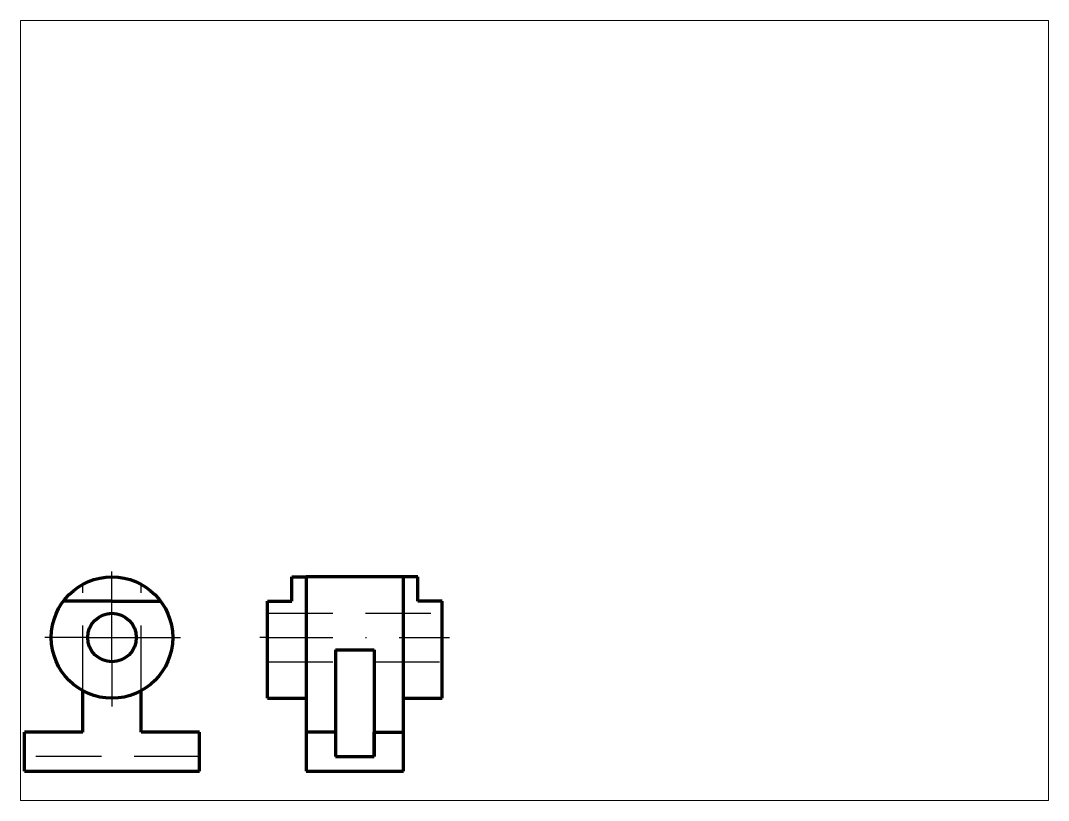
# Paper-space layout 'Лист2' of a CAD drawing. Header units: millimetres. Extents: x 26 to 231, y 20 to 176.
# The model-space entities are those that its viewports show. They can reach past a viewport. Long polylines and large blocks are cut down to what shows.
import ezdxf

# ---------------------------------------------------------------- set-up
doc = ezdxf.new("R2010")
doc.units = ezdxf.units.MM
doc.linetypes.add('штриховая2', pattern=[9.525, 6.35, -3.175])
doc.linetypes.add('штрихпунктирная2', pattern=[12.7, 6.35, -3.175, 0, -3.175])
doc.layers.get('0').update_dxf_attribs({"lineweight": 70})
doc.layers.add('Штриховая', color=7, linetype='штриховая2', lineweight=30)
doc.layers.add('Штрихпункт', color=7, linetype='штрихпунктирная2', lineweight=30)

msp = doc.modelspace()

# ---------------------------------------------------------------- linework, layer by layer
for p, q in [((110, 70), (110, 80)), ((110, 80), (116, 80)), ((156, 80), (116, 80)), ((116, 80), (116, 0)), ((156, 0), (156, 80)), ((162, 80), (156, 80)), ((162, 70), (162, 80)), ((36, 70), (16, 70)), ((36, 70), (56, 70)), ((100, 30), (100, 70)), ((100, 70), (110, 70)), ((172, 70), (162, 70)), ((172, 30), (172, 70)), ((128, 50), (144, 50)), ((128, 50), (128, 6)), ((144, 50), (144, 6)), ((24, 16), (24, 33.07)), ((100, 30), (116, 30)), ((156, 30), (172, 30)), ((24, 16), (0, 16)), ((0, 0), (0, 16)), ((24, 16), (24, 16)), ((72, 16), (48, 16)), ((48, 16), (48, 16)), ((72, 0), (72, 16)), ((128, 16), (116, 16)), ((128, 16), (128, 6)), ((144, 6), (144, 16)), ((144, 16), (156, 16)), ((128, 6), (144, 6)), ((0, 0), (72, 0)), ((116, 0), (156, 0))]:
    msp.add_line(p, q)
at = {"lineweight": 70}
msp.add_line((48, 16), (48, 33.07), dxfattribs=at)
for radius in [25, 10]:
    msp.add_circle((36, 55), radius)
at = {"layer": 'Штриховая'}
for p, q in [((24, 33.07), (24, 76.93)), ((48, 33.07), (48, 76.93)), ((100, 65), (172, 65)), ((100, 45), (128, 45)), ((144, 45), (172, 45)), ((72, 6), (0, 6))]:
    msp.add_line(p, q, dxfattribs=at)
at = {"layer": 'Штрихпункт'}
for p, q in [((36, 65), (36, 82.14)), ((36, 45), (36, 65)), ((26, 55), (8.35, 55)), ((26, 55), (46, 55)), ((46, 55), (64.23, 55)), ((100, 55), (96.94, 55)), ((100, 55), (172, 55)), ((172, 55), (174.97, 55)), ((36, 45), (36, 26.64))]:
    msp.add_line(p, q, dxfattribs=at)

psp = doc.layouts.new('Лист2')

# ---------------------------------------------------------------- viewports
at = {"layer": '0'}
psp.add_viewport(center=(128.5, 97.5), size=(205.6, 156), view_center_point=(210, 148.5), view_height=321.1863, dxfattribs=at)

doc.saveas('drawing.dxf')
